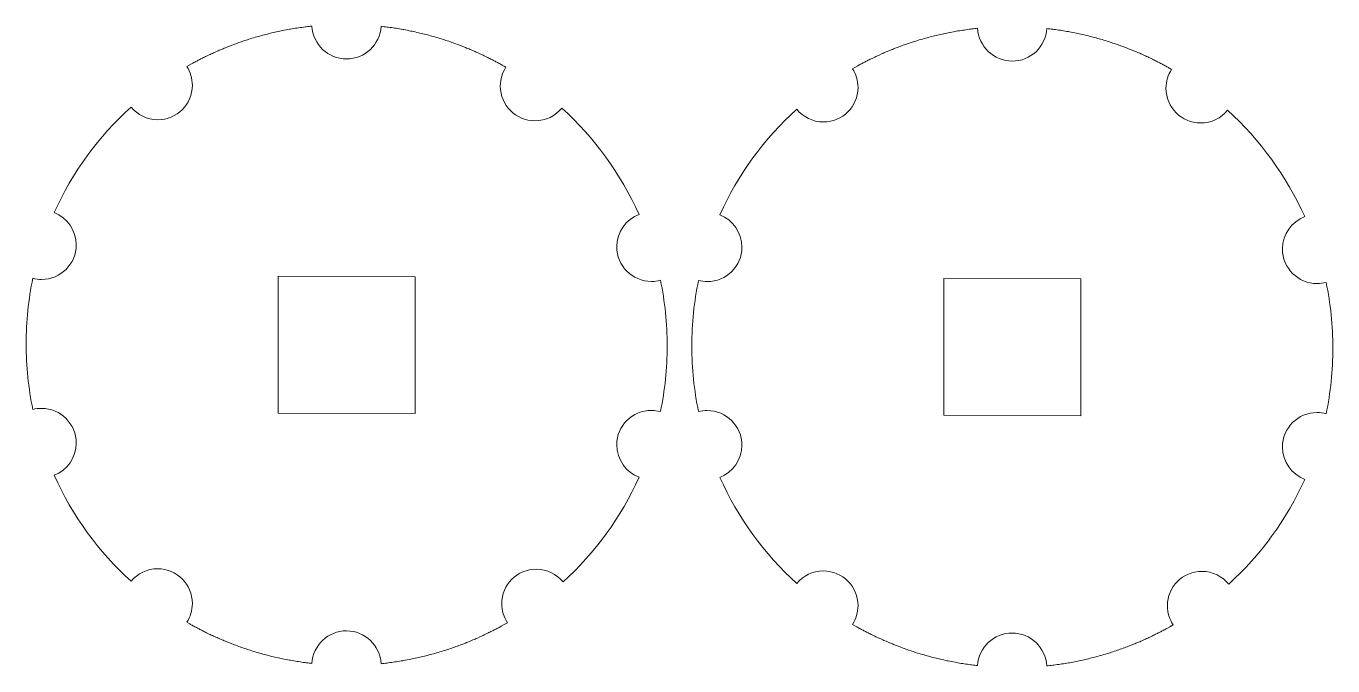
# Model space of a CAD drawing. Header units: millimetres. Extents: x 286 to 766, y 153 to 433.
# Drawn here: x 366.75 to 403.44, y 158 to 175.97 of the extents above; entities that cross this region are included whole.
import ezdxf

# ---------------------------------------------------------------- set-up
doc = ezdxf.new("R2010")
doc.units = ezdxf.units.MM
doc.header["$MEASUREMENT"] = 0
doc.layers.add('layer 1', color=7, linetype='Continuous')

msp = doc.modelspace()

# ---------------------------------------------------------------- linework, layer by layer
at = {"layer": 'layer 1', "color": 1, "lineweight": 9}
for points, knots in [([(376.7145, 175.9636), (376.7712, 175.9574), (376.8277, 175.9506), (376.8839, 175.9434), (376.8839, 175.9434), (376.8839, 175.9434), (376.9127, 175.9396), (376.9127, 175.9396), (376.9127, 175.9396), (376.9761, 175.9312), (377.0393, 175.9221), (377.1022, 175.9125), (377.1022, 175.9125), (377.1022, 175.9125), (377.1365, 175.9072), (377.1365, 175.9072), (377.1365, 175.9072), (377.1998, 175.8972), (377.2629, 175.8864), (377.3259, 175.875), (377.3259, 175.875), (377.3259, 175.875), (377.3529, 175.8702), (377.3529, 175.8702), (377.3529, 175.8702), (377.4195, 175.858), (377.4857, 175.8451), (377.5518, 175.8316), (377.5518, 175.8316), (377.5518, 175.8316), (377.5848, 175.8247), (377.5848, 175.8247), (377.5848, 175.8247), (377.6455, 175.8119), (377.706, 175.7984), (377.7664, 175.7845), (377.7664, 175.7845), (377.7664, 175.7845), (377.8048, 175.7753), (377.8048, 175.7753), (377.8048, 175.7753), (377.8625, 175.7617), (377.92, 175.7474), (377.9772, 175.7328), (377.9772, 175.7328), (377.9772, 175.7328), (378.0182, 175.7221), (378.0182, 175.7221), (378.0182, 175.7221), (378.0749, 175.7071), (378.1312, 175.6916), (378.1877, 175.6756), (378.1877, 175.6756), (378.1877, 175.6756), (378.2263, 175.6648), (378.2263, 175.6648), (378.2263, 175.6648), (378.2876, 175.647), (378.3485, 175.6287), (378.409, 175.6099), (378.409, 175.6099), (378.409, 175.6099), (378.4562, 175.5948), (378.4562, 175.5948), (378.4562, 175.5948), (378.5096, 175.578), (378.5625, 175.5605), (378.6155, 175.5425), (378.6155, 175.5425), (378.6155, 175.5425), (378.664, 175.5258), (378.664, 175.5258), (378.664, 175.5258), (378.7154, 175.5082), (378.7664, 175.49), (378.8172, 175.4713), (378.8172, 175.4713), (378.8172, 175.4713), (378.8655, 175.4537), (378.8655, 175.4537), (378.8655, 175.4537), (378.9152, 175.4351), (378.9644, 175.4162), (379.0135, 175.3969), (379.0135, 175.3969), (379.0135, 175.3969), (379.0851, 175.3685), (379.0851, 175.3685), (379.0851, 175.3685), (379.1297, 175.3505), (379.1742, 175.3322), (379.2183, 175.3135), (379.2183, 175.3135), (379.2183, 175.3135), (379.2944, 175.2809), (379.2944, 175.2809), (379.2944, 175.2809), (379.3371, 175.2627), (379.3797, 175.2439), (379.4219, 175.2248), (379.4219, 175.2248), (379.4219, 175.2248), (379.4908, 175.1934), (379.4908, 175.1934), (379.4908, 175.1934), (379.5304, 175.175), (379.5698, 175.1567), (379.6091, 175.1379), (379.6091, 175.1379), (379.6091, 175.1379), (379.6882, 175.0995), (379.6882, 175.0995), (379.6882, 175.0995), (379.7254, 175.0812), (379.7626, 175.0625), (379.7996, 175.0438), (379.7996, 175.0438), (379.831, 175.0277), (379.8625, 175.0115), (379.894, 174.995), (379.894, 174.995), (379.9255, 174.9785), (379.9569, 174.9619), (379.9882, 174.945), (379.9882, 174.945), (380.0229, 174.9264), (380.0573, 174.9078), (380.0915, 174.8886), (380.0915, 174.8886), (380.1192, 174.8733), (380.1465, 174.858), (380.1737, 174.8424), (380.1737, 174.8424), (380.1737, 174.8424), (380.2217, 174.8148), (380.2217, 174.8148), (380.2217, 174.8148), (380.1221, 174.6627), (380.0642, 174.4808), (380.0642, 174.2851), (380.0642, 174.2851), (380.0642, 173.7488), (380.4988, 173.3127), (381.0351, 173.311), (381.0351, 173.311), (381.3402, 173.31), (381.6122, 173.4497), (381.7902, 173.6691), (381.7902, 173.6691), (382.7045, 172.8377), (383.4478, 171.8219), (383.9608, 170.6806), (383.9608, 170.6806), (383.5942, 170.543), (383.3337, 170.1896), (383.3337, 169.7744), (383.3337, 169.7744), (383.3337, 169.2381), (383.7683, 168.802), (384.3046, 168.8003), (384.3046, 168.8003), (384.3931, 168.8), (384.4789, 168.8116), (384.5604, 168.8335), (384.5604, 168.8335), (384.6845, 168.2378), (384.7498, 167.6207), (384.7498, 166.9886), (384.7498, 166.9886), (384.7498, 166.3563), (384.6845, 165.7397), (384.5604, 165.1447), (384.5604, 165.1447), (384.4789, 165.1672), (384.3931, 165.1794), (384.3046, 165.1797), (384.3046, 165.1797), (383.7683, 165.1814), (383.3337, 164.7483), (383.3337, 164.212), (383.3337, 164.212), (383.3337, 163.7968), (383.5942, 163.4418), (383.9607, 163.3017), (383.9607, 163.3017), (383.4543, 162.1788), (382.7239, 161.1794), (381.8261, 160.36), (381.8261, 160.36), (381.6481, 160.5783), (381.3774, 160.7181), (381.0742, 160.7191), (381.0742, 160.7191), (380.5379, 160.7208), (380.1033, 160.2876), (380.1033, 159.7513), (380.1033, 159.7513), (380.1033, 159.5537), (380.1623, 159.3696), (380.2637, 159.216), (380.2637, 159.216), (380.2637, 159.216), (380.1737, 159.1647), (380.1737, 159.1647), (380.1737, 159.1647), (380.1737, 159.1647), (380.0915, 159.1191), (380.0915, 159.1191), (380.0915, 159.1191), (380.0573, 159.1003), (380.0229, 159.0816), (379.9882, 159.0633), (379.9882, 159.0633), (379.9569, 159.0467), (379.9255, 159.0301), (379.894, 159.0139), (379.894, 159.0139), (379.8625, 158.9976), (379.831, 158.9816), (379.7996, 158.9657), (379.7996, 158.9657), (379.7626, 158.9473), (379.7254, 158.929), (379.6882, 158.9109), (379.6882, 158.9109), (379.6882, 158.9109), (379.6091, 158.8729), (379.6091, 158.8729), (379.6091, 158.8729), (379.5698, 158.8546), (379.5304, 158.8363), (379.4908, 158.8183), (379.4908, 158.8183), (379.4908, 158.8183), (379.4219, 158.7872), (379.4219, 158.7872), (379.4219, 158.7872), (379.3797, 158.7684), (379.3371, 158.75), (379.2944, 158.7319), (379.2944, 158.7319), (379.2944, 158.7319), (379.2183, 158.6998), (379.2183, 158.6998), (379.2183, 158.6998), (379.1742, 158.6815), (379.1297, 158.6635), (379.0851, 158.6457), (379.0851, 158.6457), (379.0851, 158.6457), (379.0135, 158.6178), (379.0135, 158.6178), (379.0135, 158.6178), (378.9645, 158.5989), (378.9151, 158.5803), (378.8655, 158.5623), (378.8655, 158.5623), (378.8655, 158.5623), (378.8172, 158.5446), (378.8172, 158.5446), (378.8172, 158.5446), (378.7664, 158.5262), (378.7154, 158.5086), (378.664, 158.4911), (378.664, 158.4911), (378.664, 158.4911), (378.6155, 158.4747), (378.6155, 158.4747), (378.6155, 158.4747), (378.5626, 158.4572), (378.5096, 158.4403), (378.4562, 158.4235), (378.4562, 158.4235), (378.4562, 158.4235), (378.409, 158.4089), (378.409, 158.4089), (378.409, 158.4089), (378.3485, 158.3904), (378.2876, 158.3725), (378.2263, 158.3552), (378.2263, 158.3552), (378.2263, 158.3552), (378.1877, 158.3445), (378.1877, 158.3445), (378.1877, 158.3445), (378.1312, 158.3289), (378.0749, 158.3137), (378.0182, 158.2991), (378.0182, 158.2991), (378.0182, 158.2991), (377.9772, 158.2888), (377.9772, 158.2888), (377.9772, 158.2888), (377.92, 158.2745), (377.8625, 158.2608), (377.8048, 158.2474), (377.8048, 158.2474), (377.8048, 158.2474), (377.7664, 158.2385), (377.7664, 158.2385), (377.7664, 158.2385), (377.7061, 158.2249), (377.6455, 158.2118), (377.5848, 158.1995), (377.5848, 158.1995), (377.5848, 158.1995), (377.5518, 158.1928), (377.5518, 158.1928), (377.5518, 158.1928), (377.4857, 158.1795), (377.4195, 158.167), (377.3529, 158.1553), (377.3529, 158.1553), (377.3529, 158.1553), (377.3259, 158.1507), (377.3259, 158.1507), (377.3259, 158.1507), (377.2629, 158.1396), (377.1998, 158.1294), (377.1365, 158.1199), (377.1365, 158.1199), (377.1365, 158.1199), (377.1022, 158.1148), (377.1022, 158.1148), (377.1022, 158.1148), (377.0393, 158.1056), (376.9761, 158.0969), (376.9127, 158.0889), (376.9127, 158.0889), (376.9127, 158.0889), (376.8839, 158.0852), (376.8839, 158.0852), (376.8839, 158.0852), (376.8277, 158.0784), (376.7712, 158.0719), (376.7145, 158.0661), (376.7145, 158.0661), (376.6878, 158.5786), (376.2641, 158.9871), (375.745, 158.9888), (375.745, 158.9888), (375.2263, 158.9905), (374.8027, 158.5853), (374.7755, 158.0735), (374.7755, 158.0735), (374.722, 158.0795), (374.6688, 158.0858), (374.6157, 158.0926), (374.6157, 158.0926), (374.6157, 158.0926), (374.5871, 158.0965), (374.5871, 158.0965), (374.5871, 158.0965), (374.5236, 158.1049), (374.4605, 158.114), (374.3975, 158.1236), (374.3975, 158.1236), (374.3975, 158.1236), (374.3633, 158.129), (374.3633, 158.129), (374.3633, 158.129), (374.3, 158.1389), (374.2367, 158.1495), (374.1739, 158.161), (374.1739, 158.161), (374.1739, 158.161), (374.1469, 158.1658), (374.1469, 158.1658), (374.1469, 158.1658), (374.0803, 158.178), (374.0139, 158.1909), (373.9479, 158.2046), (373.9479, 158.2046), (373.9479, 158.2046), (373.915, 158.2115), (373.915, 158.2115), (373.915, 158.2115), (373.8544, 158.2242), (373.7937, 158.2377), (373.7334, 158.2517), (373.7334, 158.2517), (373.7334, 158.2517), (373.695, 158.2608), (373.695, 158.2608), (373.695, 158.2608), (373.6373, 158.2743), (373.5798, 158.2887), (373.5226, 158.3034), (373.5226, 158.3034), (373.5226, 158.3034), (373.4816, 158.3139), (373.4816, 158.3139), (373.4816, 158.3139), (373.4249, 158.3289), (373.3683, 158.3445), (373.3121, 158.3605), (373.3121, 158.3605), (373.3121, 158.3605), (373.2732, 158.3714), (373.2732, 158.3714), (373.2732, 158.3714), (373.2119, 158.3891), (373.1513, 158.4074), (373.0906, 158.4263), (373.0906, 158.4263), (373.0906, 158.4263), (373.0435, 158.4412), (373.0435, 158.4412), (373.0435, 158.4412), (372.9902, 158.4583), (372.9373, 158.4756), (372.8843, 158.4935), (372.8843, 158.4935), (372.8843, 158.4935), (372.8356, 158.5102), (372.8356, 158.5102), (372.8356, 158.5102), (372.7844, 158.528), (372.7334, 158.546), (372.6825, 158.5647), (372.6825, 158.5647), (372.6825, 158.5647), (372.6342, 158.5827), (372.6342, 158.5827), (372.6342, 158.5827), (372.5846, 158.6008), (372.5353, 158.6199), (372.4861, 158.6392), (372.4861, 158.6392), (372.4861, 158.6392), (372.4146, 158.6675), (372.4146, 158.6675), (372.4146, 158.6675), (372.3701, 158.6856), (372.3256, 158.7039), (372.2813, 158.7225), (372.2813, 158.7225), (372.2813, 158.7225), (372.2053, 158.7551), (372.2053, 158.7551), (372.2053, 158.7551), (372.1627, 158.7735), (372.1201, 158.7922), (372.0779, 158.8112), (372.0779, 158.8112), (372.0779, 158.8112), (372.0088, 158.8428), (372.0088, 158.8428), (372.0088, 158.8428), (371.9694, 158.8611), (371.93, 158.8796), (371.8907, 158.8981), (371.8907, 158.8981), (371.8907, 158.8981), (371.8115, 158.9367), (371.8115, 158.9367), (371.8115, 158.9367), (371.7743, 158.955), (371.7372, 158.9735), (371.7002, 158.9922), (371.7002, 158.9922), (371.6686, 159.0083), (371.637, 159.0246), (371.6058, 159.0411), (371.6058, 159.0411), (371.5742, 159.0575), (371.5428, 159.0743), (371.5116, 159.0911), (371.5116, 159.0911), (371.4769, 159.1096), (371.4425, 159.1285), (371.4081, 159.1475), (371.4081, 159.1475), (371.3807, 159.1628), (371.3533, 159.1781), (371.3261, 159.1937), (371.3261, 159.1937), (371.3261, 159.1937), (371.2617, 159.2307), (371.2617, 159.2307), (371.2617, 159.2307), (371.3601, 159.3823), (371.4172, 159.5631), (371.4172, 159.7575), (371.4172, 159.7575), (371.4172, 160.2938), (370.9826, 160.7298), (370.4463, 160.7316), (370.4463, 160.7316), (370.144, 160.7325), (369.8739, 160.5953), (369.6959, 160.3793), (369.6959, 160.3793), (368.7871, 161.209), (368.048, 162.2216), (367.5375, 163.3586), (367.5375, 163.3586), (367.8997, 163.4983), (368.1563, 163.8495), (368.1563, 164.2616), (368.1563, 164.2616), (368.1563, 164.7979), (367.7217, 165.234), (367.1854, 165.2357), (367.1854, 165.2357), (367.1002, 165.236), (367.0175, 165.2252), (366.9387, 165.2048), (366.9387, 165.2048), (366.8149, 165.7998), (366.7498, 166.4162), (366.7498, 167.0476), (366.7498, 167.0476), (366.7498, 167.6789), (366.8149, 168.2946), (366.9387, 168.8888), (366.9387, 168.8888), (367.0175, 168.868), (367.1001, 168.8566), (367.1854, 168.8563), (367.1854, 168.8563), (367.7217, 168.8546), (368.1563, 169.2877), (368.1563, 169.824), (368.1563, 169.824), (368.1563, 170.2361), (367.8996, 170.5891), (367.5374, 170.7312), (367.5374, 170.7312), (368.0479, 171.8647), (368.7871, 172.8726), (369.696, 173.6964), (369.696, 173.6964), (369.874, 173.4793), (370.144, 173.3403), (370.4463, 173.3394), (370.4463, 173.3394), (370.9826, 173.3376), (371.4172, 173.7708), (371.4172, 174.3071), (371.4172, 174.3071), (371.4172, 174.5016), (371.3601, 174.6827), (371.2617, 174.8349), (371.2617, 174.8349), (371.2617, 174.8349), (371.3261, 174.8714), (371.3261, 174.8714), (371.3261, 174.8714), (371.3261, 174.8714), (371.4081, 174.917), (371.4081, 174.917), (371.4081, 174.917), (371.4425, 174.936), (371.4769, 174.9544), (371.5116, 174.9728), (371.5116, 174.9728), (371.5428, 174.9895), (371.5742, 175.0059), (371.6058, 175.0222), (371.6058, 175.0222), (371.637, 175.0385), (371.6686, 175.0544), (371.7002, 175.0703), (371.7002, 175.0703), (371.7372, 175.0888), (371.7743, 175.1072), (371.8115, 175.1253), (371.8115, 175.1253), (371.8115, 175.1253), (371.8907, 175.1631), (371.8907, 175.1631), (371.8907, 175.1631), (371.93, 175.1817), (371.9694, 175.1998), (372.0088, 175.2179), (372.0088, 175.2179), (372.0088, 175.2179), (372.0779, 175.2488), (372.0779, 175.2488), (372.0779, 175.2488), (372.1201, 175.2677), (372.1627, 175.2862), (372.2053, 175.3041), (372.2053, 175.3041), (372.2053, 175.3041), (372.2813, 175.3362), (372.2813, 175.3362), (372.2813, 175.3362), (372.3256, 175.3546), (372.3701, 175.3727), (372.4146, 175.3903), (372.4146, 175.3903), (372.4146, 175.3903), (372.4861, 175.4183), (372.4861, 175.4183), (372.4861, 175.4183), (372.5353, 175.4372), (372.5847, 175.4557), (372.6342, 175.4741), (372.6342, 175.4741), (372.6342, 175.4741), (372.6825, 175.4914), (372.6825, 175.4914), (372.6825, 175.4914), (372.7334, 175.5098), (372.7844, 175.5276), (372.8356, 175.5449), (372.8356, 175.5449), (372.8356, 175.5449), (372.8843, 175.5613), (372.8843, 175.5613), (372.8843, 175.5613), (372.9372, 175.5788), (372.9902, 175.596), (373.0435, 175.6125), (373.0435, 175.6125), (373.0435, 175.6125), (373.0906, 175.6273), (373.0906, 175.6273), (373.0906, 175.6273), (373.1513, 175.6457), (373.2119, 175.6636), (373.2732, 175.681), (373.2732, 175.681), (373.2732, 175.681), (373.3121, 175.6916), (373.3121, 175.6916), (373.3121, 175.6916), (373.3683, 175.7072), (373.4249, 175.7223), (373.4816, 175.7369), (373.4816, 175.7369), (373.4816, 175.7369), (373.5226, 175.7474), (373.5226, 175.7474), (373.5226, 175.7474), (373.5798, 175.7616), (373.6373, 175.7755), (373.695, 175.7887), (373.695, 175.7887), (373.695, 175.7887), (373.7334, 175.7977), (373.7334, 175.7977), (373.7334, 175.7977), (373.7937, 175.8112), (373.8544, 175.8243), (373.915, 175.8367), (373.915, 175.8367), (373.915, 175.8367), (373.9479, 175.8434), (373.9479, 175.8434), (373.9479, 175.8434), (374.0139, 175.8565), (374.0803, 175.869), (374.1469, 175.8807), (374.1469, 175.8807), (374.1469, 175.8807), (374.1739, 175.8853), (374.1739, 175.8853), (374.1739, 175.8853), (374.2367, 175.8963), (374.3, 175.9067), (374.3633, 175.9163), (374.3633, 175.9163), (374.3633, 175.9163), (374.3975, 175.9213), (374.3975, 175.9213), (374.3975, 175.9213), (374.4605, 175.9305), (374.5236, 175.9391), (374.5871, 175.9472), (374.5871, 175.9472), (374.5871, 175.9472), (374.6157, 175.9508), (374.6157, 175.9508), (374.6157, 175.9508), (374.6688, 175.9572), (374.7221, 175.9634), (374.7755, 175.969), (374.7755, 175.969), (374.8026, 175.4569), (375.2262, 175.0489), (375.745, 175.0472), (375.745, 175.0472), (376.2641, 175.0455), (376.6878, 175.4513), (376.7145, 175.9636)], [0, 0, 0, 0, 0.0057803, 0.0057803, 0.0057803, 0.0057803, 0.0115607, 0.0115607, 0.0115607, 0.0115607, 0.017341, 0.017341, 0.017341, 0.017341, 0.0231214, 0.0231214, 0.0231214, 0.0231214, 0.0289017, 0.0289017, 0.0289017, 0.0289017, 0.0346821, 0.0346821, 0.0346821, 0.0346821, 0.0404624, 0.0404624, 0.0404624, 0.0404624, 0.0462428, 0.0462428, 0.0462428, 0.0462428, 0.0520231, 0.0520231, 0.0520231, 0.0520231, 0.0578035, 0.0578035, 0.0578035, 0.0578035, 0.0635838, 0.0635838, 0.0635838, 0.0635838, 0.0693642, 0.0693642, 0.0693642, 0.0693642, 0.0751445, 0.0751445, 0.0751445, 0.0751445, 0.0809249, 0.0809249, 0.0809249, 0.0809249, 0.0867052, 0.0867052, 0.0867052, 0.0867052, 0.0924855, 0.0924855, 0.0924855, 0.0924855, 0.0982659, 0.0982659, 0.0982659, 0.0982659, 0.1040462, 0.1040462, 0.1040462, 0.1040462, 0.1098266, 0.1098266, 0.1098266, 0.1098266, 0.1156069, 0.1156069, 0.1156069, 0.1156069, 0.1213873, 0.1213873, 0.1213873, 0.1213873, 0.1271676, 0.1271676, 0.1271676, 0.1271676, 0.132948, 0.132948, 0.132948, 0.132948, 0.1387283, 0.1387283, 0.1387283, 0.1387283, 0.1445087, 0.1445087, 0.1445087, 0.1445087, 0.150289, 0.150289, 0.150289, 0.150289, 0.1560694, 0.1560694, 0.1560694, 0.1560694, 0.1618497, 0.1618497, 0.1618497, 0.1618497, 0.1676301, 0.1676301, 0.1676301, 0.1676301, 0.1734104, 0.1734104, 0.1734104, 0.1734104, 0.1791908, 0.1791908, 0.1791908, 0.1791908, 0.1849711, 0.1849711, 0.1849711, 0.1849711, 0.1907514, 0.1907514, 0.1907514, 0.1907514, 0.1965318, 0.1965318, 0.1965318, 0.1965318, 0.2023121, 0.2023121, 0.2023121, 0.2023121, 0.2080925, 0.2080925, 0.2080925, 0.2080925, 0.2138728, 0.2138728, 0.2138728, 0.2138728, 0.2196532, 0.2196532, 0.2196532, 0.2196532, 0.2254335, 0.2254335, 0.2254335, 0.2254335, 0.2312139, 0.2312139, 0.2312139, 0.2312139, 0.2369942, 0.2369942, 0.2369942, 0.2369942, 0.2427746, 0.2427746, 0.2427746, 0.2427746, 0.2485549, 0.2485549, 0.2485549, 0.2485549, 0.2543353, 0.2543353, 0.2543353, 0.2543353, 0.2601156, 0.2601156, 0.2601156, 0.2601156, 0.265896, 0.265896, 0.265896, 0.265896, 0.2716763, 0.2716763, 0.2716763, 0.2716763, 0.2774566, 0.2774566, 0.2774566, 0.2774566, 0.283237, 0.283237, 0.283237, 0.283237, 0.2890173, 0.2890173, 0.2890173, 0.2890173, 0.2947977, 0.2947977, 0.2947977, 0.2947977, 0.300578, 0.300578, 0.300578, 0.300578, 0.3063584, 0.3063584, 0.3063584, 0.3063584, 0.3121387, 0.3121387, 0.3121387, 0.3121387, 0.3179191, 0.3179191, 0.3179191, 0.3179191, 0.3236994, 0.3236994, 0.3236994, 0.3236994, 0.3294798, 0.3294798, 0.3294798, 0.3294798, 0.3352601, 0.3352601, 0.3352601, 0.3352601, 0.3410405, 0.3410405, 0.3410405, 0.3410405, 0.3468208, 0.3468208, 0.3468208, 0.3468208, 0.3526012, 0.3526012, 0.3526012, 0.3526012, 0.3583815, 0.3583815, 0.3583815, 0.3583815, 0.3641618, 0.3641618, 0.3641618, 0.3641618, 0.3699422, 0.3699422, 0.3699422, 0.3699422, 0.3757225, 0.3757225, 0.3757225, 0.3757225, 0.3815029, 0.3815029, 0.3815029, 0.3815029, 0.3872832, 0.3872832, 0.3872832, 0.3872832, 0.3930636, 0.3930636, 0.3930636, 0.3930636, 0.3988439, 0.3988439, 0.3988439, 0.3988439, 0.4046243, 0.4046243, 0.4046243, 0.4046243, 0.4104046, 0.4104046, 0.4104046, 0.4104046, 0.416185, 0.416185, 0.416185, 0.416185, 0.4219653, 0.4219653, 0.4219653, 0.4219653, 0.4277457, 0.4277457, 0.4277457, 0.4277457, 0.433526, 0.433526, 0.433526, 0.433526, 0.4393064, 0.4393064, 0.4393064, 0.4393064, 0.4450867, 0.4450867, 0.4450867, 0.4450867, 0.4508671, 0.4508671, 0.4508671, 0.4508671, 0.4566474, 0.4566474, 0.4566474, 0.4566474, 0.4624277, 0.4624277, 0.4624277, 0.4624277, 0.4682081, 0.4682081, 0.4682081, 0.4682081, 0.4739884, 0.4739884, 0.4739884, 0.4739884, 0.4797688, 0.4797688, 0.4797688, 0.4797688, 0.4855491, 0.4855491, 0.4855491, 0.4855491, 0.4913295, 0.4913295, 0.4913295, 0.4913295, 0.4971098, 0.4971098, 0.4971098, 0.4971098, 0.5028902, 0.5028902, 0.5028902, 0.5028902, 0.5086705, 0.5086705, 0.5086705, 0.5086705, 0.5144509, 0.5144509, 0.5144509, 0.5144509, 0.5202312, 0.5202312, 0.5202312, 0.5202312, 0.5260116, 0.5260116, 0.5260116, 0.5260116, 0.5317919, 0.5317919, 0.5317919, 0.5317919, 0.5375723, 0.5375723, 0.5375723, 0.5375723, 0.5433526, 0.5433526, 0.5433526, 0.5433526, 0.5491329, 0.5491329, 0.5491329, 0.5491329, 0.5549133, 0.5549133, 0.5549133, 0.5549133, 0.5606936, 0.5606936, 0.5606936, 0.5606936, 0.566474, 0.566474, 0.566474, 0.566474, 0.5722543, 0.5722543, 0.5722543, 0.5722543, 0.5780347, 0.5780347, 0.5780347, 0.5780347, 0.583815, 0.583815, 0.583815, 0.583815, 0.5895954, 0.5895954, 0.5895954, 0.5895954, 0.5953757, 0.5953757, 0.5953757, 0.5953757, 0.6011561, 0.6011561, 0.6011561, 0.6011561, 0.6069364, 0.6069364, 0.6069364, 0.6069364, 0.6127168, 0.6127168, 0.6127168, 0.6127168, 0.6184971, 0.6184971, 0.6184971, 0.6184971, 0.6242775, 0.6242775, 0.6242775, 0.6242775, 0.6300578, 0.6300578, 0.6300578, 0.6300578, 0.6358382, 0.6358382, 0.6358382, 0.6358382, 0.6416185, 0.6416185, 0.6416185, 0.6416185, 0.6473988, 0.6473988, 0.6473988, 0.6473988, 0.6531792, 0.6531792, 0.6531792, 0.6531792, 0.6589595, 0.6589595, 0.6589595, 0.6589595, 0.6647399, 0.6647399, 0.6647399, 0.6647399, 0.6705202, 0.6705202, 0.6705202, 0.6705202, 0.6763006, 0.6763006, 0.6763006, 0.6763006, 0.6820809, 0.6820809, 0.6820809, 0.6820809, 0.6878613, 0.6878613, 0.6878613, 0.6878613, 0.6936416, 0.6936416, 0.6936416, 0.6936416, 0.699422, 0.699422, 0.699422, 0.699422, 0.7052023, 0.7052023, 0.7052023, 0.7052023, 0.7109827, 0.7109827, 0.7109827, 0.7109827, 0.716763, 0.716763, 0.716763, 0.716763, 0.7225434, 0.7225434, 0.7225434, 0.7225434, 0.7283237, 0.7283237, 0.7283237, 0.7283237, 0.734104, 0.734104, 0.734104, 0.734104, 0.7398844, 0.7398844, 0.7398844, 0.7398844, 0.7456647, 0.7456647, 0.7456647, 0.7456647, 0.7514451, 0.7514451, 0.7514451, 0.7514451, 0.7572254, 0.7572254, 0.7572254, 0.7572254, 0.7630058, 0.7630058, 0.7630058, 0.7630058, 0.7687861, 0.7687861, 0.7687861, 0.7687861, 0.7745665, 0.7745665, 0.7745665, 0.7745665, 0.7803468, 0.7803468, 0.7803468, 0.7803468, 0.7861272, 0.7861272, 0.7861272, 0.7861272, 0.7919075, 0.7919075, 0.7919075, 0.7919075, 0.7976879, 0.7976879, 0.7976879, 0.7976879, 0.8034682, 0.8034682, 0.8034682, 0.8034682, 0.8092486, 0.8092486, 0.8092486, 0.8092486, 0.8150289, 0.8150289, 0.8150289, 0.8150289, 0.8208092, 0.8208092, 0.8208092, 0.8208092, 0.8265896, 0.8265896, 0.8265896, 0.8265896, 0.8323699, 0.8323699, 0.8323699, 0.8323699, 0.8381503, 0.8381503, 0.8381503, 0.8381503, 0.8439306, 0.8439306, 0.8439306, 0.8439306, 0.849711, 0.849711, 0.849711, 0.849711, 0.8554913, 0.8554913, 0.8554913, 0.8554913, 0.8612717, 0.8612717, 0.8612717, 0.8612717, 0.867052, 0.867052, 0.867052, 0.867052, 0.8728324, 0.8728324, 0.8728324, 0.8728324, 0.8786127, 0.8786127, 0.8786127, 0.8786127, 0.8843931, 0.8843931, 0.8843931, 0.8843931, 0.8901734, 0.8901734, 0.8901734, 0.8901734, 0.8959538, 0.8959538, 0.8959538, 0.8959538, 0.9017341, 0.9017341, 0.9017341, 0.9017341, 0.9075145, 0.9075145, 0.9075145, 0.9075145, 0.9132948, 0.9132948, 0.9132948, 0.9132948, 0.9190751, 0.9190751, 0.9190751, 0.9190751, 0.9248555, 0.9248555, 0.9248555, 0.9248555, 0.9306358, 0.9306358, 0.9306358, 0.9306358, 0.9364162, 0.9364162, 0.9364162, 0.9364162, 0.9421965, 0.9421965, 0.9421965, 0.9421965, 0.9479769, 0.9479769, 0.9479769, 0.9479769, 0.9537572, 0.9537572, 0.9537572, 0.9537572, 0.9595376, 0.9595376, 0.9595376, 0.9595376, 0.9653179, 0.9653179, 0.9653179, 0.9653179, 0.9710983, 0.9710983, 0.9710983, 0.9710983, 0.9768786, 0.9768786, 0.9768786, 0.9768786, 0.982659, 0.982659, 0.982659, 0.982659, 0.9884393, 0.9884393, 0.9884393, 0.9884393, 1, 1, 1, 1]), ([(395.4052, 175.9024), (395.4619, 175.8963), (395.5184, 175.8894), (395.5746, 175.8822), (395.5746, 175.8822), (395.5746, 175.8822), (395.6034, 175.8784), (395.6034, 175.8784), (395.6034, 175.8784), (395.6668, 175.87), (395.73, 175.8609), (395.7929, 175.8513), (395.7929, 175.8513), (395.7929, 175.8513), (395.8272, 175.8461), (395.8272, 175.8461), (395.8272, 175.8461), (395.8905, 175.8361), (395.9536, 175.8252), (396.0166, 175.8138), (396.0166, 175.8138), (396.0166, 175.8138), (396.0436, 175.8091), (396.0436, 175.8091), (396.0436, 175.8091), (396.1102, 175.7968), (396.1764, 175.7839), (396.2425, 175.7704), (396.2425, 175.7704), (396.2425, 175.7704), (396.2755, 175.7635), (396.2755, 175.7635), (396.2755, 175.7635), (396.3362, 175.7507), (396.3967, 175.7372), (396.4571, 175.7233), (396.4571, 175.7233), (396.4571, 175.7233), (396.4955, 175.7141), (396.4955, 175.7141), (396.4955, 175.7141), (396.5532, 175.7005), (396.6107, 175.6862), (396.6679, 175.6716), (396.6679, 175.6716), (396.6679, 175.6716), (396.7089, 175.6609), (396.7089, 175.6609), (396.7089, 175.6609), (396.7656, 175.6459), (396.8219, 175.6304), (396.8784, 175.6144), (396.8784, 175.6144), (396.8784, 175.6144), (396.917, 175.6036), (396.917, 175.6036), (396.917, 175.6036), (396.9783, 175.5858), (397.0392, 175.5675), (397.0997, 175.5487), (397.0997, 175.5487), (397.0997, 175.5487), (397.1469, 175.5336), (397.1469, 175.5336), (397.1469, 175.5336), (397.2003, 175.5168), (397.2532, 175.4993), (397.3062, 175.4813), (397.3062, 175.4813), (397.3062, 175.4813), (397.3547, 175.4647), (397.3547, 175.4647), (397.3547, 175.4647), (397.4061, 175.447), (397.4571, 175.4288), (397.5079, 175.4102), (397.5079, 175.4102), (397.5079, 175.4102), (397.5562, 175.3925), (397.5562, 175.3925), (397.5562, 175.3925), (397.6059, 175.3739), (397.6551, 175.355), (397.7042, 175.3357), (397.7042, 175.3357), (397.7042, 175.3357), (397.7758, 175.3073), (397.7758, 175.3073), (397.7758, 175.3073), (397.8204, 175.2893), (397.8649, 175.271), (397.909, 175.2523), (397.909, 175.2523), (397.909, 175.2523), (397.9851, 175.2197), (397.9851, 175.2197), (397.9851, 175.2197), (398.0278, 175.2016), (398.0704, 175.1827), (398.1126, 175.1636), (398.1126, 175.1636), (398.1126, 175.1636), (398.1815, 175.1323), (398.1815, 175.1323), (398.1815, 175.1323), (398.2211, 175.1138), (398.2605, 175.0955), (398.2998, 175.0767), (398.2998, 175.0767), (398.2998, 175.0767), (398.3789, 175.0383), (398.3789, 175.0383), (398.3789, 175.0383), (398.4161, 175.02), (398.4533, 175.0013), (398.4903, 174.9826), (398.4903, 174.9826), (398.5217, 174.9665), (398.5532, 174.9503), (398.5847, 174.9338), (398.5847, 174.9338), (398.6162, 174.9173), (398.6476, 174.9007), (398.6789, 174.8838), (398.6789, 174.8838), (398.7136, 174.8652), (398.748, 174.8466), (398.7822, 174.8274), (398.7822, 174.8274), (398.8099, 174.8121), (398.8372, 174.7968), (398.8644, 174.7812), (398.8644, 174.7812), (398.8644, 174.7812), (398.9124, 174.7537), (398.9124, 174.7537), (398.9124, 174.7537), (398.8128, 174.6015), (398.7549, 174.4196), (398.7549, 174.2239), (398.7549, 174.2239), (398.7549, 173.6876), (399.1895, 173.2516), (399.7258, 173.2498), (399.7258, 173.2498), (400.0309, 173.2488), (400.3029, 173.3885), (400.4809, 173.6079), (400.4809, 173.6079), (401.3952, 172.7765), (402.1385, 171.7607), (402.6515, 170.6194), (402.6515, 170.6194), (402.2849, 170.4818), (402.0244, 170.1284), (402.0244, 169.7132), (402.0244, 169.7132), (402.0244, 169.1769), (402.459, 168.7408), (402.9953, 168.7391), (402.9953, 168.7391), (403.0838, 168.7388), (403.1696, 168.7504), (403.2511, 168.7724), (403.2511, 168.7724), (403.3752, 168.1766), (403.4405, 167.5595), (403.4405, 166.9274), (403.4405, 166.9274), (403.4405, 166.2951), (403.3752, 165.6785), (403.2511, 165.0836), (403.2511, 165.0836), (403.1696, 165.106), (403.0838, 165.1182), (402.9953, 165.1185), (402.9953, 165.1185), (402.459, 165.1202), (402.0244, 164.6871), (402.0244, 164.1508), (402.0244, 164.1508), (402.0244, 163.7356), (402.2849, 163.3806), (402.6514, 163.2405), (402.6514, 163.2405), (402.145, 162.1176), (401.4146, 161.1182), (400.5168, 160.2988), (400.5168, 160.2988), (400.3388, 160.5171), (400.0681, 160.6569), (399.7649, 160.6579), (399.7649, 160.6579), (399.2286, 160.6596), (398.794, 160.2264), (398.794, 159.6901), (398.794, 159.6901), (398.794, 159.4925), (398.853, 159.3085), (398.9544, 159.1548), (398.9544, 159.1548), (398.9544, 159.1548), (398.8644, 159.1035), (398.8644, 159.1035), (398.8644, 159.1035), (398.8644, 159.1035), (398.7822, 159.0579), (398.7822, 159.0579), (398.7822, 159.0579), (398.748, 159.0391), (398.7136, 159.0204), (398.6789, 159.0021), (398.6789, 159.0021), (398.6476, 158.9855), (398.6162, 158.9689), (398.5847, 158.9527), (398.5847, 158.9527), (398.5532, 158.9364), (398.5217, 158.9204), (398.4903, 158.9045), (398.4903, 158.9045), (398.4533, 158.8861), (398.4161, 158.8678), (398.3789, 158.8497), (398.3789, 158.8497), (398.3789, 158.8497), (398.2998, 158.8117), (398.2998, 158.8117), (398.2998, 158.8117), (398.2605, 158.7934), (398.2211, 158.7751), (398.1815, 158.7572), (398.1815, 158.7572), (398.1815, 158.7572), (398.1126, 158.726), (398.1126, 158.726), (398.1126, 158.726), (398.0704, 158.7072), (398.0278, 158.6889), (397.9851, 158.6707), (397.9851, 158.6707), (397.9851, 158.6707), (397.909, 158.6386), (397.909, 158.6386), (397.909, 158.6386), (397.8649, 158.6203), (397.8204, 158.6023), (397.7758, 158.5845), (397.7758, 158.5845), (397.7758, 158.5845), (397.7042, 158.5566), (397.7042, 158.5566), (397.7042, 158.5566), (397.6552, 158.5377), (397.6058, 158.5191), (397.5562, 158.5011), (397.5562, 158.5011), (397.5562, 158.5011), (397.5079, 158.4835), (397.5079, 158.4835), (397.5079, 158.4835), (397.4571, 158.465), (397.4061, 158.4474), (397.3547, 158.43), (397.3547, 158.43), (397.3547, 158.43), (397.3062, 158.4135), (397.3062, 158.4135), (397.3062, 158.4135), (397.2533, 158.396), (397.2003, 158.3791), (397.1469, 158.3623), (397.1469, 158.3623), (397.1469, 158.3623), (397.0997, 158.3477), (397.0997, 158.3477), (397.0997, 158.3477), (397.0392, 158.3292), (396.9783, 158.3113), (396.917, 158.294), (396.917, 158.294), (396.917, 158.294), (396.8784, 158.2833), (396.8784, 158.2833), (396.8784, 158.2833), (396.8219, 158.2677), (396.7656, 158.2525), (396.7089, 158.2379), (396.7089, 158.2379), (396.7089, 158.2379), (396.6679, 158.2276), (396.6679, 158.2276), (396.6679, 158.2276), (396.6107, 158.2133), (396.5532, 158.1996), (396.4955, 158.1862), (396.4955, 158.1862), (396.4955, 158.1862), (396.4571, 158.1773), (396.4571, 158.1773), (396.4571, 158.1773), (396.3968, 158.1637), (396.3362, 158.1506), (396.2755, 158.1383), (396.2755, 158.1383), (396.2755, 158.1383), (396.2425, 158.1316), (396.2425, 158.1316), (396.2425, 158.1316), (396.1764, 158.1183), (396.1102, 158.1058), (396.0436, 158.0942), (396.0436, 158.0942), (396.0436, 158.0942), (396.0166, 158.0895), (396.0166, 158.0895), (396.0166, 158.0895), (395.9536, 158.0784), (395.8905, 158.0683), (395.8272, 158.0588), (395.8272, 158.0588), (395.8272, 158.0588), (395.7929, 158.0536), (395.7929, 158.0536), (395.7929, 158.0536), (395.73, 158.0444), (395.6668, 158.0357), (395.6034, 158.0277), (395.6034, 158.0277), (395.6034, 158.0277), (395.5746, 158.024), (395.5746, 158.024), (395.5746, 158.024), (395.5184, 158.0172), (395.4619, 158.0108), (395.4052, 158.0049), (395.4052, 158.0049), (395.3785, 158.5174), (394.9548, 158.9259), (394.4357, 158.9276), (394.4357, 158.9276), (393.917, 158.9293), (393.4934, 158.5241), (393.4662, 158.0123), (393.4662, 158.0123), (393.4127, 158.0183), (393.3595, 158.0246), (393.3064, 158.0314), (393.3064, 158.0314), (393.3064, 158.0314), (393.2778, 158.0353), (393.2778, 158.0353), (393.2778, 158.0353), (393.2143, 158.0437), (393.1512, 158.0528), (393.0882, 158.0624), (393.0882, 158.0624), (393.0882, 158.0624), (393.054, 158.0678), (393.054, 158.0678), (393.054, 158.0678), (392.9907, 158.0777), (392.9274, 158.0884), (392.8646, 158.0999), (392.8646, 158.0999), (392.8646, 158.0999), (392.8376, 158.1046), (392.8376, 158.1046), (392.8376, 158.1046), (392.771, 158.1168), (392.7046, 158.1297), (392.6386, 158.1434), (392.6386, 158.1434), (392.6386, 158.1434), (392.6057, 158.1503), (392.6057, 158.1503), (392.6057, 158.1503), (392.5451, 158.163), (392.4844, 158.1765), (392.4241, 158.1905), (392.4241, 158.1905), (392.4241, 158.1905), (392.3857, 158.1996), (392.3857, 158.1996), (392.3857, 158.1996), (392.328, 158.2131), (392.2705, 158.2275), (392.2133, 158.2422), (392.2133, 158.2422), (392.2133, 158.2422), (392.1723, 158.2527), (392.1723, 158.2527), (392.1723, 158.2527), (392.1156, 158.2677), (392.059, 158.2833), (392.0028, 158.2993), (392.0028, 158.2993), (392.0028, 158.2993), (391.9639, 158.3102), (391.9639, 158.3102), (391.9639, 158.3102), (391.9026, 158.3279), (391.842, 158.3462), (391.7813, 158.3651), (391.7813, 158.3651), (391.7813, 158.3651), (391.7342, 158.3801), (391.7342, 158.3801), (391.7342, 158.3801), (391.6809, 158.3971), (391.628, 158.4144), (391.575, 158.4323), (391.575, 158.4323), (391.575, 158.4323), (391.5263, 158.449), (391.5263, 158.449), (391.5263, 158.449), (391.4751, 158.4668), (391.4241, 158.4848), (391.3732, 158.5035), (391.3732, 158.5035), (391.3732, 158.5035), (391.3249, 158.5215), (391.3249, 158.5215), (391.3249, 158.5215), (391.2753, 158.5397), (391.226, 158.5587), (391.1768, 158.578), (391.1768, 158.578), (391.1768, 158.578), (391.1053, 158.6063), (391.1053, 158.6063), (391.1053, 158.6063), (391.0608, 158.6244), (391.0163, 158.6427), (390.972, 158.6614), (390.972, 158.6614), (390.972, 158.6614), (390.896, 158.6939), (390.896, 158.6939), (390.896, 158.6939), (390.8534, 158.7123), (390.8108, 158.731), (390.7686, 158.75), (390.7686, 158.75), (390.7686, 158.75), (390.6995, 158.7816), (390.6995, 158.7816), (390.6995, 158.7816), (390.6601, 158.7999), (390.6207, 158.8184), (390.5814, 158.8369), (390.5814, 158.8369), (390.5814, 158.8369), (390.5022, 158.8755), (390.5022, 158.8755), (390.5022, 158.8755), (390.465, 158.8938), (390.4279, 158.9123), (390.3909, 158.9311), (390.3909, 158.9311), (390.3593, 158.9472), (390.3277, 158.9634), (390.2965, 158.9799), (390.2965, 158.9799), (390.2649, 158.9963), (390.2335, 159.0131), (390.2023, 159.0299), (390.2023, 159.0299), (390.1676, 159.0484), (390.1332, 159.0673), (390.0988, 159.0863), (390.0988, 159.0863), (390.0714, 159.1016), (390.044, 159.1169), (390.0168, 159.1325), (390.0168, 159.1325), (390.0168, 159.1325), (389.9524, 159.1695), (389.9524, 159.1695), (389.9524, 159.1695), (390.0508, 159.3211), (390.1079, 159.5019), (390.1079, 159.6963), (390.1079, 159.6963), (390.1079, 160.2326), (389.6733, 160.6686), (389.137, 160.6704), (389.137, 160.6704), (388.8347, 160.6714), (388.5646, 160.5341), (388.3866, 160.3181), (388.3866, 160.3181), (387.4778, 161.1478), (386.7387, 162.1604), (386.2282, 163.2974), (386.2282, 163.2974), (386.5904, 163.4371), (386.847, 163.7884), (386.847, 164.2005), (386.847, 164.2005), (386.847, 164.7368), (386.4124, 165.1728), (385.8761, 165.1745), (385.8761, 165.1745), (385.7909, 165.1748), (385.7082, 165.164), (385.6294, 165.1436), (385.6294, 165.1436), (385.5056, 165.7386), (385.4405, 166.355), (385.4405, 166.9864), (385.4405, 166.9864), (385.4405, 167.6177), (385.5056, 168.2334), (385.6294, 168.8276), (385.6294, 168.8276), (385.7082, 168.8068), (385.7908, 168.7954), (385.8761, 168.7951), (385.8761, 168.7951), (386.4124, 168.7934), (386.847, 169.2266), (386.847, 169.7629), (386.847, 169.7629), (386.847, 170.175), (386.5903, 170.5279), (386.2281, 170.67), (386.2281, 170.67), (386.7386, 171.8035), (387.4778, 172.8114), (388.3867, 173.6352), (388.3867, 173.6352), (388.5647, 173.4181), (388.8347, 173.2792), (389.137, 173.2782), (389.137, 173.2782), (389.6733, 173.2764), (390.1079, 173.7096), (390.1079, 174.2459), (390.1079, 174.2459), (390.1079, 174.4404), (390.0508, 174.6215), (389.9524, 174.7737), (389.9524, 174.7737), (389.9524, 174.7737), (390.0168, 174.8102), (390.0168, 174.8102), (390.0168, 174.8102), (390.0168, 174.8102), (390.0988, 174.8558), (390.0988, 174.8558), (390.0988, 174.8558), (390.1332, 174.8748), (390.1676, 174.8932), (390.2023, 174.9116), (390.2023, 174.9116), (390.2335, 174.9283), (390.2649, 174.9447), (390.2965, 174.961), (390.2965, 174.961), (390.3277, 174.9773), (390.3593, 174.9933), (390.3909, 175.0092), (390.3909, 175.0092), (390.4279, 175.0276), (390.465, 175.046), (390.5022, 175.0641), (390.5022, 175.0641), (390.5022, 175.0641), (390.5814, 175.1019), (390.5814, 175.1019), (390.5814, 175.1019), (390.6207, 175.1205), (390.6601, 175.1386), (390.6995, 175.1567), (390.6995, 175.1567), (390.6995, 175.1567), (390.7686, 175.1876), (390.7686, 175.1876), (390.7686, 175.1876), (390.8108, 175.2065), (390.8534, 175.225), (390.896, 175.2429), (390.896, 175.2429), (390.896, 175.2429), (390.972, 175.2751), (390.972, 175.2751), (390.972, 175.2751), (391.0163, 175.2934), (391.0608, 175.3115), (391.1053, 175.3291), (391.1053, 175.3291), (391.1053, 175.3291), (391.1768, 175.3571), (391.1768, 175.3571), (391.1768, 175.3571), (391.226, 175.376), (391.2754, 175.3946), (391.3249, 175.4129), (391.3249, 175.4129), (391.3249, 175.4129), (391.3732, 175.4302), (391.3732, 175.4302), (391.3732, 175.4302), (391.4241, 175.4486), (391.4751, 175.4664), (391.5263, 175.4837), (391.5263, 175.4837), (391.5263, 175.4837), (391.575, 175.5001), (391.575, 175.5001), (391.575, 175.5001), (391.6279, 175.5176), (391.6809, 175.5348), (391.7342, 175.5514), (391.7342, 175.5514), (391.7342, 175.5514), (391.7813, 175.5661), (391.7813, 175.5661), (391.7813, 175.5661), (391.842, 175.5845), (391.9026, 175.6024), (391.9639, 175.6198), (391.9639, 175.6198), (391.9639, 175.6198), (392.0028, 175.6304), (392.0028, 175.6304), (392.0028, 175.6304), (392.059, 175.646), (392.1156, 175.6611), (392.1723, 175.6757), (392.1723, 175.6757), (392.1723, 175.6757), (392.2133, 175.6862), (392.2133, 175.6862), (392.2133, 175.6862), (392.2705, 175.7004), (392.328, 175.7143), (392.3857, 175.7275), (392.3857, 175.7275), (392.3857, 175.7275), (392.4241, 175.7365), (392.4241, 175.7365), (392.4241, 175.7365), (392.4844, 175.75), (392.5451, 175.7631), (392.6057, 175.7755), (392.6057, 175.7755), (392.6057, 175.7755), (392.6386, 175.7822), (392.6386, 175.7822), (392.6386, 175.7822), (392.7046, 175.7953), (392.771, 175.8078), (392.8376, 175.8195), (392.8376, 175.8195), (392.8376, 175.8195), (392.8646, 175.8242), (392.8646, 175.8242), (392.8646, 175.8242), (392.9274, 175.8352), (392.9907, 175.8455), (393.054, 175.8551), (393.054, 175.8551), (393.054, 175.8551), (393.0882, 175.8601), (393.0882, 175.8601), (393.0882, 175.8601), (393.1512, 175.8693), (393.2143, 175.8779), (393.2778, 175.886), (393.2778, 175.886), (393.2778, 175.886), (393.3064, 175.8896), (393.3064, 175.8896), (393.3064, 175.8896), (393.3595, 175.896), (393.4128, 175.9022), (393.4662, 175.9078), (393.4662, 175.9078), (393.4933, 175.3957), (393.9169, 174.9877), (394.4357, 174.986), (394.4357, 174.986), (394.9548, 174.9843), (395.3785, 175.3901), (395.4052, 175.9024)], [0, 0, 0, 0, 0.0057803, 0.0057803, 0.0057803, 0.0057803, 0.0115607, 0.0115607, 0.0115607, 0.0115607, 0.017341, 0.017341, 0.017341, 0.017341, 0.0231214, 0.0231214, 0.0231214, 0.0231214, 0.0289017, 0.0289017, 0.0289017, 0.0289017, 0.0346821, 0.0346821, 0.0346821, 0.0346821, 0.0404624, 0.0404624, 0.0404624, 0.0404624, 0.0462428, 0.0462428, 0.0462428, 0.0462428, 0.0520231, 0.0520231, 0.0520231, 0.0520231, 0.0578035, 0.0578035, 0.0578035, 0.0578035, 0.0635838, 0.0635838, 0.0635838, 0.0635838, 0.0693642, 0.0693642, 0.0693642, 0.0693642, 0.0751445, 0.0751445, 0.0751445, 0.0751445, 0.0809249, 0.0809249, 0.0809249, 0.0809249, 0.0867052, 0.0867052, 0.0867052, 0.0867052, 0.0924855, 0.0924855, 0.0924855, 0.0924855, 0.0982659, 0.0982659, 0.0982659, 0.0982659, 0.1040462, 0.1040462, 0.1040462, 0.1040462, 0.1098266, 0.1098266, 0.1098266, 0.1098266, 0.1156069, 0.1156069, 0.1156069, 0.1156069, 0.1213873, 0.1213873, 0.1213873, 0.1213873, 0.1271676, 0.1271676, 0.1271676, 0.1271676, 0.132948, 0.132948, 0.132948, 0.132948, 0.1387283, 0.1387283, 0.1387283, 0.1387283, 0.1445087, 0.1445087, 0.1445087, 0.1445087, 0.150289, 0.150289, 0.150289, 0.150289, 0.1560694, 0.1560694, 0.1560694, 0.1560694, 0.1618497, 0.1618497, 0.1618497, 0.1618497, 0.1676301, 0.1676301, 0.1676301, 0.1676301, 0.1734104, 0.1734104, 0.1734104, 0.1734104, 0.1791908, 0.1791908, 0.1791908, 0.1791908, 0.1849711, 0.1849711, 0.1849711, 0.1849711, 0.1907514, 0.1907514, 0.1907514, 0.1907514, 0.1965318, 0.1965318, 0.1965318, 0.1965318, 0.2023121, 0.2023121, 0.2023121, 0.2023121, 0.2080925, 0.2080925, 0.2080925, 0.2080925, 0.2138728, 0.2138728, 0.2138728, 0.2138728, 0.2196532, 0.2196532, 0.2196532, 0.2196532, 0.2254335, 0.2254335, 0.2254335, 0.2254335, 0.2312139, 0.2312139, 0.2312139, 0.2312139, 0.2369942, 0.2369942, 0.2369942, 0.2369942, 0.2427746, 0.2427746, 0.2427746, 0.2427746, 0.2485549, 0.2485549, 0.2485549, 0.2485549, 0.2543353, 0.2543353, 0.2543353, 0.2543353, 0.2601156, 0.2601156, 0.2601156, 0.2601156, 0.265896, 0.265896, 0.265896, 0.265896, 0.2716763, 0.2716763, 0.2716763, 0.2716763, 0.2774566, 0.2774566, 0.2774566, 0.2774566, 0.283237, 0.283237, 0.283237, 0.283237, 0.2890173, 0.2890173, 0.2890173, 0.2890173, 0.2947977, 0.2947977, 0.2947977, 0.2947977, 0.300578, 0.300578, 0.300578, 0.300578, 0.3063584, 0.3063584, 0.3063584, 0.3063584, 0.3121387, 0.3121387, 0.3121387, 0.3121387, 0.3179191, 0.3179191, 0.3179191, 0.3179191, 0.3236994, 0.3236994, 0.3236994, 0.3236994, 0.3294798, 0.3294798, 0.3294798, 0.3294798, 0.3352601, 0.3352601, 0.3352601, 0.3352601, 0.3410405, 0.3410405, 0.3410405, 0.3410405, 0.3468208, 0.3468208, 0.3468208, 0.3468208, 0.3526012, 0.3526012, 0.3526012, 0.3526012, 0.3583815, 0.3583815, 0.3583815, 0.3583815, 0.3641618, 0.3641618, 0.3641618, 0.3641618, 0.3699422, 0.3699422, 0.3699422, 0.3699422, 0.3757225, 0.3757225, 0.3757225, 0.3757225, 0.3815029, 0.3815029, 0.3815029, 0.3815029, 0.3872832, 0.3872832, 0.3872832, 0.3872832, 0.3930636, 0.3930636, 0.3930636, 0.3930636, 0.3988439, 0.3988439, 0.3988439, 0.3988439, 0.4046243, 0.4046243, 0.4046243, 0.4046243, 0.4104046, 0.4104046, 0.4104046, 0.4104046, 0.416185, 0.416185, 0.416185, 0.416185, 0.4219653, 0.4219653, 0.4219653, 0.4219653, 0.4277457, 0.4277457, 0.4277457, 0.4277457, 0.433526, 0.433526, 0.433526, 0.433526, 0.4393064, 0.4393064, 0.4393064, 0.4393064, 0.4450867, 0.4450867, 0.4450867, 0.4450867, 0.4508671, 0.4508671, 0.4508671, 0.4508671, 0.4566474, 0.4566474, 0.4566474, 0.4566474, 0.4624277, 0.4624277, 0.4624277, 0.4624277, 0.4682081, 0.4682081, 0.4682081, 0.4682081, 0.4739884, 0.4739884, 0.4739884, 0.4739884, 0.4797688, 0.4797688, 0.4797688, 0.4797688, 0.4855491, 0.4855491, 0.4855491, 0.4855491, 0.4913295, 0.4913295, 0.4913295, 0.4913295, 0.4971098, 0.4971098, 0.4971098, 0.4971098, 0.5028902, 0.5028902, 0.5028902, 0.5028902, 0.5086705, 0.5086705, 0.5086705, 0.5086705, 0.5144509, 0.5144509, 0.5144509, 0.5144509, 0.5202312, 0.5202312, 0.5202312, 0.5202312, 0.5260116, 0.5260116, 0.5260116, 0.5260116, 0.5317919, 0.5317919, 0.5317919, 0.5317919, 0.5375723, 0.5375723, 0.5375723, 0.5375723, 0.5433526, 0.5433526, 0.5433526, 0.5433526, 0.5491329, 0.5491329, 0.5491329, 0.5491329, 0.5549133, 0.5549133, 0.5549133, 0.5549133, 0.5606936, 0.5606936, 0.5606936, 0.5606936, 0.566474, 0.566474, 0.566474, 0.566474, 0.5722543, 0.5722543, 0.5722543, 0.5722543, 0.5780347, 0.5780347, 0.5780347, 0.5780347, 0.583815, 0.583815, 0.583815, 0.583815, 0.5895954, 0.5895954, 0.5895954, 0.5895954, 0.5953757, 0.5953757, 0.5953757, 0.5953757, 0.6011561, 0.6011561, 0.6011561, 0.6011561, 0.6069364, 0.6069364, 0.6069364, 0.6069364, 0.6127168, 0.6127168, 0.6127168, 0.6127168, 0.6184971, 0.6184971, 0.6184971, 0.6184971, 0.6242775, 0.6242775, 0.6242775, 0.6242775, 0.6300578, 0.6300578, 0.6300578, 0.6300578, 0.6358382, 0.6358382, 0.6358382, 0.6358382, 0.6416185, 0.6416185, 0.6416185, 0.6416185, 0.6473988, 0.6473988, 0.6473988, 0.6473988, 0.6531792, 0.6531792, 0.6531792, 0.6531792, 0.6589595, 0.6589595, 0.6589595, 0.6589595, 0.6647399, 0.6647399, 0.6647399, 0.6647399, 0.6705202, 0.6705202, 0.6705202, 0.6705202, 0.6763006, 0.6763006, 0.6763006, 0.6763006, 0.6820809, 0.6820809, 0.6820809, 0.6820809, 0.6878613, 0.6878613, 0.6878613, 0.6878613, 0.6936416, 0.6936416, 0.6936416, 0.6936416, 0.699422, 0.699422, 0.699422, 0.699422, 0.7052023, 0.7052023, 0.7052023, 0.7052023, 0.7109827, 0.7109827, 0.7109827, 0.7109827, 0.716763, 0.716763, 0.716763, 0.716763, 0.7225434, 0.7225434, 0.7225434, 0.7225434, 0.7283237, 0.7283237, 0.7283237, 0.7283237, 0.734104, 0.734104, 0.734104, 0.734104, 0.7398844, 0.7398844, 0.7398844, 0.7398844, 0.7456647, 0.7456647, 0.7456647, 0.7456647, 0.7514451, 0.7514451, 0.7514451, 0.7514451, 0.7572254, 0.7572254, 0.7572254, 0.7572254, 0.7630058, 0.7630058, 0.7630058, 0.7630058, 0.7687861, 0.7687861, 0.7687861, 0.7687861, 0.7745665, 0.7745665, 0.7745665, 0.7745665, 0.7803468, 0.7803468, 0.7803468, 0.7803468, 0.7861272, 0.7861272, 0.7861272, 0.7861272, 0.7919075, 0.7919075, 0.7919075, 0.7919075, 0.7976879, 0.7976879, 0.7976879, 0.7976879, 0.8034682, 0.8034682, 0.8034682, 0.8034682, 0.8092486, 0.8092486, 0.8092486, 0.8092486, 0.8150289, 0.8150289, 0.8150289, 0.8150289, 0.8208092, 0.8208092, 0.8208092, 0.8208092, 0.8265896, 0.8265896, 0.8265896, 0.8265896, 0.8323699, 0.8323699, 0.8323699, 0.8323699, 0.8381503, 0.8381503, 0.8381503, 0.8381503, 0.8439306, 0.8439306, 0.8439306, 0.8439306, 0.849711, 0.849711, 0.849711, 0.849711, 0.8554913, 0.8554913, 0.8554913, 0.8554913, 0.8612717, 0.8612717, 0.8612717, 0.8612717, 0.867052, 0.867052, 0.867052, 0.867052, 0.8728324, 0.8728324, 0.8728324, 0.8728324, 0.8786127, 0.8786127, 0.8786127, 0.8786127, 0.8843931, 0.8843931, 0.8843931, 0.8843931, 0.8901734, 0.8901734, 0.8901734, 0.8901734, 0.8959538, 0.8959538, 0.8959538, 0.8959538, 0.9017341, 0.9017341, 0.9017341, 0.9017341, 0.9075145, 0.9075145, 0.9075145, 0.9075145, 0.9132948, 0.9132948, 0.9132948, 0.9132948, 0.9190751, 0.9190751, 0.9190751, 0.9190751, 0.9248555, 0.9248555, 0.9248555, 0.9248555, 0.9306358, 0.9306358, 0.9306358, 0.9306358, 0.9364162, 0.9364162, 0.9364162, 0.9364162, 0.9421965, 0.9421965, 0.9421965, 0.9421965, 0.9479769, 0.9479769, 0.9479769, 0.9479769, 0.9537572, 0.9537572, 0.9537572, 0.9537572, 0.9595376, 0.9595376, 0.9595376, 0.9595376, 0.9653179, 0.9653179, 0.9653179, 0.9653179, 0.9710983, 0.9710983, 0.9710983, 0.9710983, 0.9768786, 0.9768786, 0.9768786, 0.9768786, 0.982659, 0.982659, 0.982659, 0.982659, 0.9884393, 0.9884393, 0.9884393, 0.9884393, 1, 1, 1, 1]), ([(373.8298, 168.9444), (373.8298, 168.9444), (377.6698, 168.9318), (377.6698, 168.9318), (377.6698, 168.9318), (377.6698, 168.9318), (377.6698, 165.0918), (377.6698, 165.0918), (377.6698, 165.0918), (377.6698, 165.0918), (373.8298, 165.1044), (373.8298, 165.1044), (373.8298, 165.1044), (373.8298, 165.1044), (373.8298, 168.9444), (373.8298, 168.9444)], [0, 0, 0, 0, 0.2, 0.2, 0.2, 0.2, 0.4, 0.4, 0.4, 0.4, 0.6, 0.6, 0.6, 0.6, 1, 1, 1, 1]), ([(392.5205, 168.8832), (392.5205, 168.8832), (396.3605, 168.8706), (396.3605, 168.8706), (396.3605, 168.8706), (396.3605, 168.8706), (396.3605, 165.0306), (396.3605, 165.0306), (396.3605, 165.0306), (396.3605, 165.0306), (392.5205, 165.0432), (392.5205, 165.0432), (392.5205, 165.0432), (392.5205, 165.0432), (392.5205, 168.8832), (392.5205, 168.8832)], [0, 0, 0, 0, 0.2, 0.2, 0.2, 0.2, 0.4, 0.4, 0.4, 0.4, 0.6, 0.6, 0.6, 0.6, 1, 1, 1, 1])]:
    msp.add_open_spline(points, degree=3, knots=knots, dxfattribs=at)

doc.saveas('drawing.dxf')
